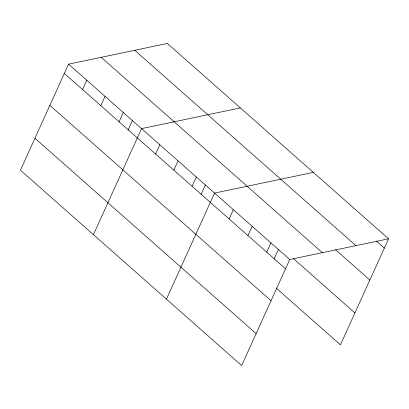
<?xml version="1.0" encoding="UTF-8"?>
<svg xmlns="http://www.w3.org/2000/svg" width="409" height="409" viewBox="0 0 409 409"><rect width="100%" height="100%" fill="white"/><g stroke="black" fill="none" stroke-linecap="round" stroke-linejoin="round"><path stroke-width="0.61" d="M388.55 238.805L167.358 43.446L68.554 64.152L20.45 170.195L241.642 365.554L289.746 259.51L388.55 238.805L340.446 344.848L276.049 287.977M82.587 89.556L86.805 80.266M100.839 105.67L105.052 96.386M119.085 121.79L123.298 112.501M128.048 130.108L132.444 120.415M93.446 234.664L141.55 128.62L240.349 107.915M155.584 154.024L159.796 144.735M173.83 170.139L178.043 160.855M192.082 186.259L196.294 176.969M201.039 194.572L205.436 184.878M166.437 299.132L214.541 193.089L313.345 172.383M229.132 218.979L233.345 209.694M247.931 235.584L252.143 226.3M266.734 252.189L270.947 242.905M274.035 259.04L278.432 249.347M376.346 241.034L384.337 248.094M134.75 50.281L355.948 245.635M335.538 249.715L369.854 280.022M101.161 57.316L322.353 252.675M293.355 258.539L354.93 312.921M68.554 64.152L289.746 259.51M64.341 73.441L285.533 268.795M49.857 105.369L271.049 300.727M34.934 138.268L256.126 333.621"/></g></svg>
